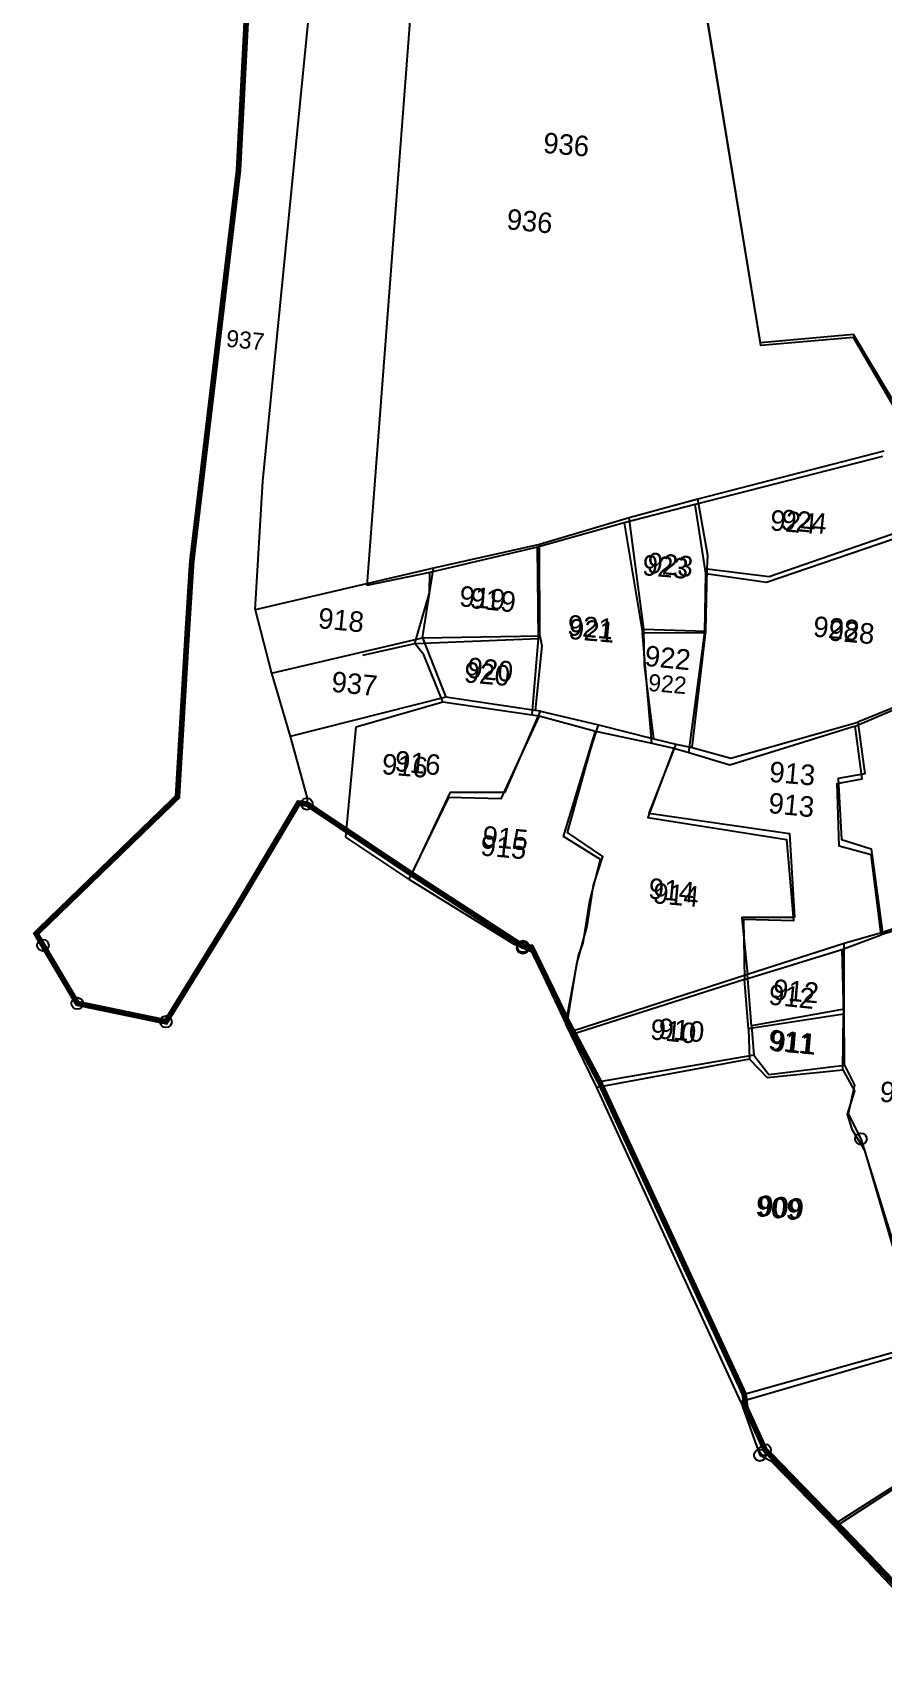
# Model space of a CAD drawing. Header units: metres. Extents: x 260657 to 262871, y 2161201 to 2163179.
# Drawn here: x 261435.6 to 261619, y 2161404.5 to 2161754.8 of the extents above; entities that cross this region are included whole.
import ezdxf

# ---------------------------------------------------------------- set-up
doc = ezdxf.new("R2010")
doc.units = ezdxf.units.M
for name, color, linetype in [('OFF', 1, 'Continuous'), ('POLY_PARCEL', 6, 'Continuous'), ('SYM_STONE', 1, 'Continuous'), ('TEXT_PARCEL', 7, 'Continuous'), ('V_BOUND_LINE', 7, 'Continuous')]:
    doc.layers.add(name, color=color, linetype=linetype)
doc.styles.add('TEXT_MAP', font='', dxfattribs={"height": 1.8})
doc.styles.get('TEXT_MAP').set_extended_font_data('Kruti Dev 050')

# ---------------------------------------------------------------- blocks, each defined once
blk = doc.blocks.new('STONE')
at = {"layer": 'SYM_STONE'}
blk.add_circle((0, 0), 0.511, dxfattribs=at)
blk = doc.blocks.new('DFGV')
at = {"layer": 'OFF'}
for points in [[(10.24, 279.59), (10.81, 220.69)], [(10.88, 198.55), (10.94, 208.25)]]:
    blk.add_lwpolyline(points, dxfattribs=at)
at = {"layer": 'POLY_PARCEL'}
for points in [[(58.01, 236.7), (51.46, 246.01), (43.41, 244.62), (34.55, 279.55)], [(54.9, 235.82), (38.89, 230.22), (38.87, 230.22)], [(38.87, 230.22), (32.81, 228.08)], [(40.33, 224.27), (38.87, 230.22)], [(40.33, 224.27), (45.7, 223.98), (57.62, 229.24)], [(32.81, 228.08), (25.42, 225.3)], [(32.81, 228.08), (35.25, 218.61)], [(25.42, 225.3), (16.23, 222.3)], [(26.22, 217.34), (25.42, 225.3)], [(40.68, 219.13), (40.33, 224.27)], [(16.23, 222.3), (10.81, 220.69)], [(15.43, 215.96), (16.35, 220.51), (16.23, 222.3)], [(54.53, 212.08), (71.44, 221.08)], [(35.25, 218.61), (40.68, 219.13)], [(36.89, 209.04), (35.25, 218.61)], [(40.21, 208.51), (40.68, 219.13)], [(15.43, 215.96), (26.22, 217.34)], [(26.23, 210.64), (26.22, 217.34)], [(10.98, 214.57), (15.43, 215.96)], [(18.33, 211.09), (16.32, 215.04), (15.43, 215.96)], [(40.21, 208.51), (43.88, 207.76), (54.36, 212.01), (54.53, 212.08)], [(58.36, 194.04), (56.89, 200.94), (54.04, 201.47), (53.39, 206.93), (55.55, 207.51), (54.53, 212.08)], [(10.94, 208.25), (18.33, 211.09)], [(18.33, 211.09), (26.23, 210.64)], [(26.23, 210.64), (26.84, 210.6)], [(26.84, 210.6), (26.84, 210.6), (24.12, 203.05), (19.54, 202.78), (16.68, 195.33)], [(26.84, 210.6), (31.88, 209.67)], [(31.5, 183.88), (32.09, 189.96), (32.4, 191.07), (32.67, 194.81), (33.3, 198.49), (29.87, 200.23), (31.88, 209.67)], [(31.88, 209.67), (36.89, 209.04)], [(36.89, 209.04), (38.84, 208.78)], [(38.84, 208.78), (37.1, 202.53), (49.39, 201.64), (50.61, 194.59), (46.23, 194.33), (46.76, 189.11)], [(38.84, 208.78), (40.21, 208.51)], [(16.68, 195.33), (10.88, 198.55)], [(16.68, 195.33), (26.33, 190.49), (27.16, 190.19), (27.97, 189.91), (31.5, 183.88)], [(55.04, 192.46), (58.36, 194.04)], [(60, 194.7), (58.36, 194.04)], [(46.76, 189.11), (55.04, 192.46)], [(55.04, 192.46), (55.68, 186.82)], [(46.76, 189.11), (32.04, 182.96)], [(47.5, 184.82), (46.76, 189.11)], [(55.68, 186.82), (47.5, 184.82)], [(56.04, 181.96), (55.68, 186.82)], [(32.04, 182.96), (31.5, 183.88)], [(47.5, 184.82), (47.81, 182.17)], [(34.68, 178.56), (32.04, 182.96)], [(47.81, 182.17), (34.68, 178.56)], [(47.81, 182.17), (49.5, 180.7), (56.04, 181.96)], [(56.04, 181.96), (57.22, 180.21), (56.74, 178.1), (57.27, 176.84), (58.54, 175.1), (62.71, 164.32)], [(49.62, 152.18), (34.68, 178.56)], [(58.82, 141.96), (67.95, 149.09), (77.35, 152.68), (93.02, 156.11), (101.1, 159.49), (103.11, 158.22)], [(64.92, 158.1), (49.62, 152.18)], [(49.62, 152.18), (51.69, 147.66), (52.69, 147.24), (58.82, 141.96)], [(58.82, 141.96), (70.44, 131.65)]]:
    blk.add_lwpolyline(points, dxfattribs=at)
at = {"layer": 'SYM_STONE'}
for p in [(27.16, 190.19), (51.69, 147.66)]:
    blk.add_blockref('STONE', p, dxfattribs=at)
at = {"layer": 'TEXT_PARCEL', "style": 'TEXT_MAP'}
for s, height, p in [('936', 1.8, (22.91, 259.8)), ('924', 1.8, (45.57, 228.54)), ('923', 1.8, (34.75, 223.66)), ('919', 1.8, (19, 219.56)), ('928', 1.8, (51.5, 219.36)), ('921', 1.8, (28.79, 217.53)), ('922', 1.5, (36.14, 213.59)), ('920', 1.8, (19.98, 212.96)), ('913', 1.8, (47.39, 206.56)), ('916', 1.8, (13.49, 204.32)), ('915', 1.8, (22.72, 197.95)), ('914', 1.8, (38.15, 195.08)), ('912', 1.8, (49.34, 187.57)), ('910', 1.8, (39.63, 183.3)), ('911', 1.8, (49.5, 183.06)), ('909', 1.8, (49.66, 168.59))]:
    blk.add_text(s, height=height, dxfattribs=at).set_placement(p)
blk = doc.blocks.new('fwr')
at = {"layer": 'POLY_PARCEL'}
for points in [[(-185.6, 234.4), (-186.03, 245.73), (-186.07, 297.26), (-174.39, 296.72)], [(-128.91, 254.53), (-135.67, 263.68), (-143.73, 262.13), (-153.13, 297.38)], [(-132.01, 253.73), (-147.86, 247.92)], [(-147.86, 247.92), (-153.69, 245.7)], [(-146.43, 241.92), (-146.48, 243.09), (-147.86, 247.92)], [(-146.43, 241.92), (-140.94, 241.78), (-129.15, 247.21)], [(-153.69, 245.7), (-161.3, 242.6)], [(-151.45, 236.1), (-153.69, 245.7), (-153.69, 245.7)], [(-161.3, 242.6), (-170.35, 239.6)], [(-160.48, 234.59), (-161.3, 242.6)], [(-146.01, 236.44), (-146.43, 241.92)], [(-170.35, 239.6), (-185.6, 234.4)], [(-170.73, 233.41), (-170.35, 239.6)], [(-115.18, 238.76), (-119.94, 236.51), (-122.23, 234.92), (-131.94, 229.82)], [(-151.45, 236.1), (-146.01, 236.44)], [(-149.62, 226.58), (-149.62, 226.58), (-151.07, 232.96), (-151.45, 236.1)], [(-146.19, 226.15), (-146.01, 236.44)], [(-185.6, 234.4), (-183.62, 229.01)], [(-170.73, 233.41), (-160.48, 234.59)], [(-160.48, 234.59), (-160.22, 233.75), (-160.24, 228.05)], [(-183.62, 229.01), (-170.73, 233.41)], [(-170.73, 233.41), (-170.73, 233.41), (-168.16, 228.43), (-168.16, 228.43)], [(-146.19, 226.15), (-142.72, 225.57), (-131.94, 229.82), (-131.94, 229.82)], [(-131.94, 229.82), (-130.88, 225.37), (-133.16, 224.73), (-132.34, 219.42), (-129.66, 218.85), (-127.95, 211.64)], [(-183.62, 229.01), (-181.42, 223.65)], [(-168.16, 228.43), (-181.42, 223.65)], [(-160.24, 228.05), (-168.16, 228.43)], [(-169.6, 212.66), (-169.6, 212.66), (-166.92, 220.16), (-162.16, 220.64), (-159.77, 228.02)], [(-159.77, 228.02), (-160.24, 228.05)], [(-159.77, 228.02), (-154.59, 227.33)], [(-154.73, 201.16), (-154.39, 206.26), (-153.82, 209.63), (-153.61, 213.26), (-153.07, 215.86), (-156.36, 217.65), (-155.04, 225.18), (-154.59, 227.33)], [(-154.59, 227.33), (-149.62, 226.58)], [(-149.62, 226.58), (-147.65, 226.31)], [(-147.65, 226.31), (-149.41, 220.04), (-136.95, 219.49), (-135.76, 212.2)], [(-147.65, 226.31), (-146.19, 226.15)], [(-181.42, 223.65), (-179.4, 218.38), (-179.39, 217.89)], [(-135.76, 212.2), (-140.38, 211.74), (-139.4, 206.81)], [(-127.95, 211.64), (-131.2, 210.35)], [(-126.38, 212.36), (-127.95, 211.64)], [(-131.2, 210.35), (-139.4, 206.81)], [(-130.62, 204.6), (-131.2, 210.35)], [(-139.4, 206.81), (-154.17, 200.32)], [(-138.59, 202.34), (-139.4, 206.81)], [(-130.62, 204.6), (-138.59, 202.34)], [(-130.13, 199.72), (-130.62, 204.6)], [(-138.59, 202.34), (-138.13, 199.81)], [(-138.13, 199.81), (-138.13, 199.81), (-138.13, 199.81), (-151.38, 196.12)], [(-138.13, 199.81), (-138.13, 199.81), (-136.66, 198.23), (-130.13, 199.72)], [(-130.13, 199.72), (-129.07, 198.05), (-129.07, 198.05), (-129.37, 195.49), (-128.04, 193.41), (-128.04, 193.41), (-123.24, 182.07)], [(-82.65, 176.32), (-84.51, 177.61), (-92.71, 174.3), (-109.92, 170.23), (-117.6, 166.89), (-126.88, 159.61)], [(-136.03, 170.07), (-120.94, 176)]]:
    blk.add_lwpolyline(points, dxfattribs=at)
at = {"layer": 'V_BOUND_LINE', "const_width": 0.5}
for points in [[(-200.24, 318.12), (-197.34, 308.45), (-191.65, 289.43), (-190.86, 272.69), (-191.55, 238.07), (-191.33, 231.87), (-190.76, 217.38), (-201.93, 204.2), (-201.23, 203.24), (-197.72, 198.46), (-189.82, 197.62), (-184.66, 208.19), (-180.12, 217.89), (-179.39, 217.89)], [(-179.39, 217.89), (-169.6, 212.66)], [(-169.6, 212.66), (-159.25, 207.31), (-158.51, 207.31), (-154.73, 201.16)], [(-154.73, 201.16), (-154.17, 200.32)], [(-154.17, 200.32), (-151.38, 196.12)], [(-151.38, 196.12), (-136.03, 170.07)], [(-136.03, 170.07), (-135.77, 168.92), (-133.72, 165.39), (-126.88, 159.61)], [(-126.88, 159.61), (-115.06, 149.52)]]:
    blk.add_lwpolyline(points, dxfattribs=at)
at = {"layer": 'SYM_STONE'}
for p in [(-179.39, 217.89), (-159.25, 207.31), (-201.23, 203.24), (-197.72, 198.46), (-189.82, 197.62), (-128.04, 193.41), (-133.72, 165.39)]:
    blk.add_blockref('STONE', p, dxfattribs=at)
at = {"layer": 'TEXT_PARCEL', "style": 'TEXT_MAP'}
for s, height, p in [('936', 1.8, (-166.97, 269.87)), ('937', 1.5, (-190.46, 257.16)), ('924', 1.8, (-140.38, 245.98)), ('923', 1.8, (-151.7, 241.06)), ('919', 1.8, (-166.89, 236.43)), ('928', 1.8, (-136.64, 236.92)), ('921', 1.8, (-158.14, 234.91)), ('918', 1.8, (-179.99, 233.36)), ('922', 1.8, (-151.11, 232.89)), ('920', 1.8, (-166.53, 230.32)), ('937', 1.8, (-178.27, 227.91)), ('916', 1.8, (-172.05, 221.53)), ('913', 1.8, (-139.02, 221.1)), ('915', 1.8, (-163.75, 215.72)), ('914', 1.8, (-148.77, 212.6)), ('912', 1.8, (-137.34, 204.35)), ('910', 1.8, (-147.38, 200.29)), ('911', 1.8, (-136.97, 200.39)), ('908', 1.8, (-126.79, 196.84)), ('909', 1.8, (-136.64, 185.75))]:
    blk.add_text(s, height=height, dxfattribs=at).set_placement(p)
blk = doc.blocks.new('teah')
for name, p, xscale, yscale, zscale, rotation in [('DFGV', (261410.46, 2161067.91), 2.513337465637938, 2.513337465637938, 2.513337465637938, 354.28720323037), ('fwr', (261864.49, 2160975.5), 2.508272658501844, 2.508272658501844, 2.508272658501844, 353.5446440590387)]:
    blk.add_blockref(name, p, dxfattribs=dict(xscale=xscale, yscale=yscale, zscale=zscale, rotation=rotation))

msp = doc.modelspace()

# ---------------------------------------------------------------- block references
at = {"xscale": 0.9792240616377893, "yscale": 0.9792240616377893, "zscale": 0.9792240616377893, "rotation": 0.7885063879668845}
msp.add_blockref('teah', (34601.32, 41604.59), dxfattribs=at)

doc.saveas('drawing.dxf')
